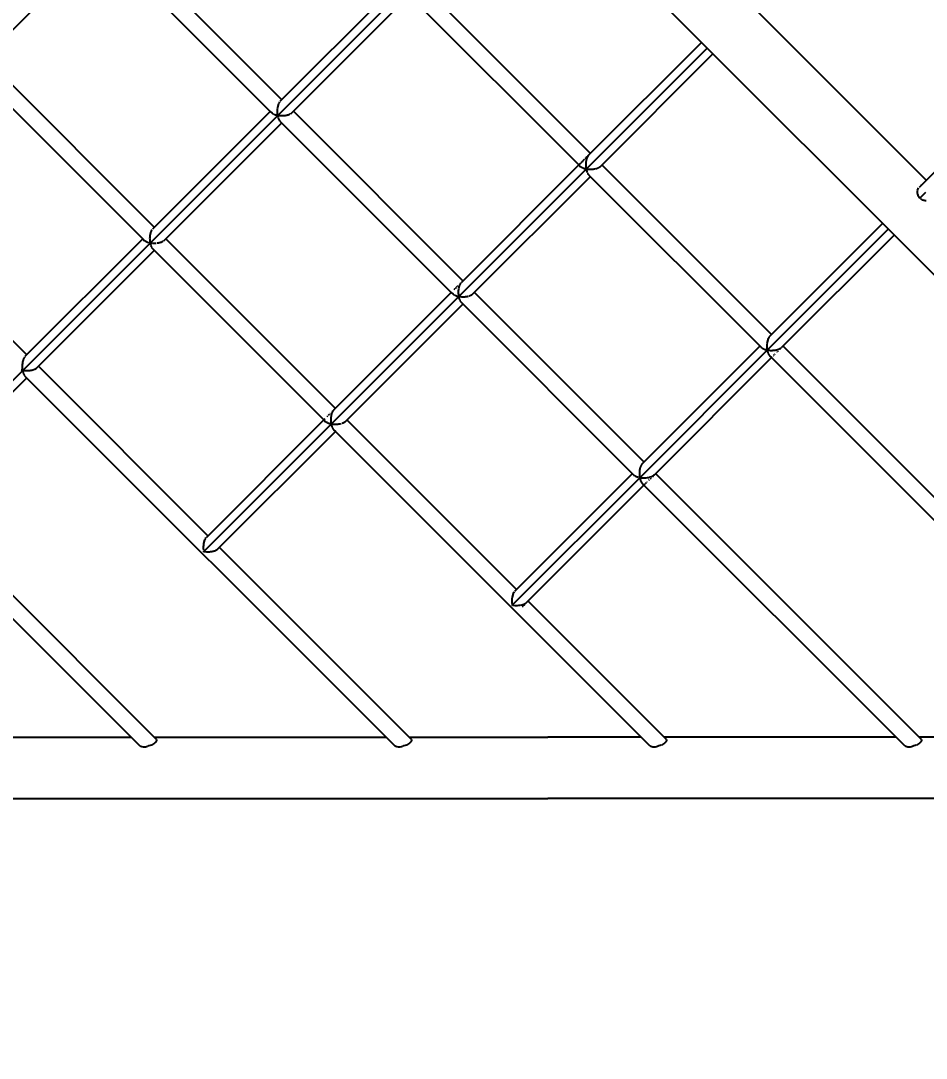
# Model space of a CAD drawing. Header units: millimetres. Extents: x -4086 to 3652, y -3941 to 3614.
# Drawn here: x -1177 to -296, y -1878 to -869 of the extents above; entities that cross this region are included whole.
import ezdxf

# ---------------------------------------------------------------- set-up
doc = ezdxf.new("R2010")
doc.units = ezdxf.units.MM
doc.layers.add('DIKOM_ОБЪЕКТ', color=7, linetype='Continuous')
doc.layers.add('DIKOM_РАЗМЕР_ОБЪЕКТА', color=7, linetype='Continuous')
doc.styles.add('style1', font='arialbd.ttf', dxfattribs={"width": 0.8})
doc.dimstyles.new('1-50', dxfattribs={"dimtxt": 300, "dimasz": 200, "dimexe": 100, "dimexo": 0, "dimgap": 100, "dimtad": 1, "dimtxsty": 'style1', "dimcen": 200, "dimclrd": 7, "dimclre": 7, "dimclrt": 7, "dimadec": 1, "dimazin": 2, "dimtfac": 1, "dimtmove": 0, "dimatfit": 2, "dimfxl": 0, "dimlwd": 25, "dimlwe": 18, "dimarcsym": 0})

# ---------------------------------------------------------------- blocks, each defined once
blk = doc.blocks.new('*D3')
at = {"layer": 'Defpoints', "color": 0, "transparency": 16777216}
for p in [(2152.7, -1583.7), (-1685.1, -1589.6), (2152.7, -2240)]:
    blk.add_point(p, dxfattribs=at)
at = {"layer": 'DIKOM_РАЗМЕР_ОБЪЕКТА', "color": 7, "lineweight": 18, "transparency": 16777216}
for p, q in [((2152.7, -1583.7), (2152.7, -2340)), ((-1685.1, -1589.6), (-1685.1, -2340))]:
    blk.add_line(p, q, dxfattribs=at)
at = {"layer": 'DIKOM_РАЗМЕР_ОБЪЕКТА', "color": 7, "lineweight": 25, "transparency": 16777216}
blk.add_line((-1485.1, -2240), (1952.7, -2240), dxfattribs=at)
at = {"layer": 'DIKOM_РАЗМЕР_ОБЪЕКТА', "color": 7, "transparency": 16777216}
for points in [[(-1485.1, -2206.7), (-1485.1, -2273.3), (-1685.1, -2240)], [(1952.7, -2206.7), (1952.7, -2273.3), (2152.7, -2240)]]:
    blk.add_solid(points, dxfattribs=at)
at = {"layer": 'DIKOM_РАЗМЕР_ОБЪЕКТА', "color": 7, "transparency": 16777216, "insert": (206.3, -1986.7), "char_height": 300, "attachment_point": 5, "style": 'style1'}
blk.add_mtext('3850', dxfattribs=at)

msp = doc.modelspace()

# ---------------------------------------------------------------- linework, layer by layer
at = {"layer": 'DIKOM_ОБЪЕКТ', "color": 7, "linetype": 'Continuous'}
for p, q in [((127.928, -1532.051), (-1498.084, 94.03)), ((-1299.227, -1333.153), (-685.078, -719.01)), ((-1299.227, -1333.153), (-685.078, -719.01)), ((-1087.838, -780.504), (-922.834, -945.515)), ((-1214.047, -906.712), (-1099.118, -791.784)), ((-1100.913, -789.989), (-934.114, -956.795)), ((-1100.913, -789.989), (-934.114, -956.795)), ((-924.344, -947.026), (-810.035, -832.717)), ((-787.506, -832.686), (-622.502, -997.697)), ((-913.715, -958.893), (-798.787, -843.966)), ((-800.581, -842.172), (-633.783, -1008.977)), ((-800.581, -842.172), (-633.783, -1008.977)), ((-460.493, -859), (-295.67, -1023.831)), ((-295.67, -1023.83), (-460.493, -859)), ((-750.732, -1137.174), (-508.826, -895.271)), ((-750.732, -1137.174), (-508.826, -895.271)), ((-624.013, -999.207), (-514.45, -889.646)), ((-1211.917, -904.582), (-1046.913, -1069.593)), ((-613.383, -1011.076), (-503.201, -900.895)), ((-1223.197, -915.862), (-1058.193, -1080.873)), ((-1223.197, -915.862), (-1058.193, -1080.873)), ((-302.338, -1030.5), (-188.071, -916.205)), ((-925.535, -948.467), (-925.784, -948.958)), ((-925.31, -948.143), (-925.53, -948.459)), ((-924.964, -947.645), (-925.241, -948.045)), ((-1048.424, -1071.103), (-934.114, -956.795)), ((-934.114, -956.795), (-932.32, -958.589)), ((-934.114, -956.795), (-932.32, -958.589)), ((-931.958, -958.888), (-932.32, -958.589)), ((-931.605, -959.179), (-931.896, -958.939)), ((-927.365, -956.401), (-927.352, -957.156)), ((-927.334, -955.789), (-927.363, -956.387)), ((-927.349, -957.329), (-927.338, -957.931)), ((-927.341, -957.945), (-927.278, -958.687)), ((-927.29, -954.865), (-927.326, -955.615)), ((-927.22, -954.273), (-927.287, -954.852)), ((-927.263, -958.856), (-927.212, -959.45)), ((-927.115, -953.372), (-927.2, -954.101)), ((-927.008, -952.811), (-927.112, -953.36)), ((-926.845, -951.955), (-926.977, -952.647)), ((-926.703, -951.438), (-926.842, -951.944)), ((-926.486, -950.647), (-926.661, -951.285)), ((-926.312, -950.184), (-926.482, -950.637)), ((-926.047, -949.476), (-926.261, -950.046)), ((-925.844, -949.077), (-926.042, -949.466)), ((-913.741, -958.919), (-914.06, -959.239)), ((-913.716, -958.894), (-914.038, -959.118)), ((-911.585, -956.764), (-746.582, -1121.775)), ((-1037.794, -1082.971), (-922.866, -968.044)), ((-931.137, -959.457), (-931.597, -959.187)), ((-930.688, -959.723), (-931.058, -959.504)), ((-930.132, -959.967), (-930.679, -959.73)), ((-929.596, -960.201), (-930.036, -960.01)), ((-928.964, -960.405), (-929.585, -960.208)), ((-928.352, -960.601), (-928.853, -960.441)), ((-927.661, -960.763), (-928.338, -960.612)), ((-926.985, -960.913), (-927.534, -960.791)), ((-927.218, -959.467), (-927.103, -960.178)), ((-927.077, -960.335), (-926.985, -960.913)), ((-926.984, -960.915), (-926.831, -961.593)), ((-926.248, -961.033), (-926.983, -960.915)), ((-926.8, -961.737), (-926.684, -962.266)), ((-926.672, -962.282), (-926.477, -962.896)), ((-926.434, -963.028), (-926.278, -963.514)), ((-926.271, -963.525), (-926.036, -964.065)), ((-925.537, -961.147), (-926.116, -961.054)), ((-925.987, -964.18), (-925.8, -964.609)), ((-925.794, -964.618), (-925.526, -965.071)), ((-924.761, -961.206), (-925.521, -961.141)), ((-925.471, -965.166), (-925.258, -965.526)), ((-925.251, -965.534), (-924.955, -965.892)), ((-924.895, -965.965), (-924.66, -966.25)), ((-924.66, -966.25), (-757.862, -1133.055)), ((-924.66, -966.25), (-757.862, -1133.055)), ((-924.016, -961.27), (-924.619, -961.218)), ((-923.231, -961.282), (-924.002, -961.267)), ((-922.471, -961.295), (-923.085, -961.284)), ((-921.693, -961.256), (-922.458, -961.293)), ((-920.937, -961.22), (-921.545, -961.249)), ((-920.18, -961.131), (-920.923, -961.217)), ((-919.444, -961.045), (-920.034, -961.113)), ((-918.726, -960.909), (-919.43, -961.042)), ((-918.026, -960.775), (-918.587, -960.882)), ((-917.365, -960.594), (-918.014, -960.772)), ((-916.719, -960.417), (-917.235, -960.558)), ((-916.126, -960.194), (-916.707, -960.412)), ((-915.546, -959.977), (-916.007, -960.15)), ((-915.037, -959.718), (-915.537, -959.971)), ((-914.538, -959.465), (-914.934, -959.666)), ((-914.122, -959.176), (-914.53, -959.46)), ((-914.06, -959.239), (-914.215, -959.394)), ((-624.013, -999.208), (-624.386, -999.581)), ((-748.092, -1123.286), (-633.783, -1008.977)), ((-633.783, -1008.977), (-631.988, -1010.771)), ((-633.783, -1008.977), (-631.988, -1010.771)), ((-633.224, -1008.419), (-633.412, -1008.607)), ((-633.061, -1008.255), (-633.224, -1008.419)), ((-632.803, -1007.997), (-633.061, -1008.255)), ((-632.599, -1007.793), (-632.802, -1007.997)), ((-632.277, -1007.472), (-632.599, -1007.793)), ((-632.075, -1007.269), (-632.277, -1007.472)), ((-631.389, -1006.584), (-631.614, -1006.808)), ((-631.1, -1006.295), (-631.389, -1006.584)), ((-630.695, -1005.89), (-630.916, -1006.11)), ((-630.203, -1005.398), (-630.58, -1005.774)), ((-629.89, -1005.085), (-630.203, -1005.398)), ((-629.398, -1004.592), (-629.89, -1005.085)), ((-629.074, -1004.269), (-629.398, -1004.592)), ((-628.564, -1003.759), (-629.074, -1004.269)), ((-627.721, -1002.916), (-627.915, -1003.109)), ((-627.397, -1002.592), (-627.721, -1002.916)), ((-627.024, -1002.218), (-627.397, -1002.592)), ((-627.033, -1008.582), (-627.017, -1009.517)), ((-627.014, -1008.203), (-627.031, -1008.569)), ((-627.017, -1009.517), (-627.013, -1009.742)), ((-627.003, -1007.975), (-627.014, -1008.203)), ((-626.958, -1007.047), (-627.003, -1007.975)), ((-626.914, -1006.679), (-626.956, -1007.035)), ((-626.888, -1006.457), (-626.914, -1006.679)), ((-626.783, -1005.554), (-626.888, -1006.457)), ((-626.575, -1001.769), (-626.802, -1001.996)), ((-626.717, -1005.207), (-626.78, -1005.542)), ((-626.677, -1004.994), (-626.717, -1005.207)), ((-626.514, -1004.139), (-626.677, -1004.994)), ((-626.082, -1001.277), (-626.575, -1001.769)), ((-626.426, -1003.818), (-626.51, -1004.127)), ((-626.371, -1003.619), (-626.426, -1003.818)), ((-626.154, -1002.828), (-626.371, -1003.619)), ((-626.047, -1002.543), (-626.15, -1002.819)), ((-625.787, -1000.982), (-626.082, -1001.277)), ((-625.715, -1001.658), (-625.98, -1002.365)), ((-625.463, -1000.658), (-625.787, -1000.982)), ((-625.59, -1001.412), (-625.71, -1001.648)), ((-625.203, -1000.65), (-625.512, -1001.258)), ((-625.052, -1000.247), (-625.239, -1000.433)), ((-625.064, -1000.45), (-625.197, -1000.642)), ((-624.626, -999.821), (-625.052, -1000.247)), ((-624.634, -999.828), (-624.976, -1000.323)), ((-624.386, -999.581), (-624.626, -999.821)), ((-611.253, -1008.946), (-446.25, -1173.957)), ((-631.709, -1011.002), (-631.988, -1010.771)), ((-631.457, -1011.21), (-631.709, -1011.002)), ((-631.273, -1011.362), (-631.457, -1011.21)), ((-630.911, -1011.578), (-631.265, -1011.369)), ((-630.589, -1011.767), (-630.911, -1011.578)), ((-630.356, -1011.905), (-630.589, -1011.767)), ((-629.926, -1012.094), (-630.347, -1011.912)), ((-629.541, -1012.263), (-629.926, -1012.094)), ((-629.264, -1012.382), (-629.541, -1012.263)), ((-628.775, -1012.543), (-629.253, -1012.39)), ((-628.334, -1012.684), (-628.775, -1012.543)), ((-628.021, -1012.784), (-628.334, -1012.684)), ((-627.483, -1012.912), (-628.003, -1012.796)), ((-626.996, -1013.019), (-627.483, -1012.912)), ((-627.013, -1009.742), (-627.006, -1010.114)), ((-627.008, -1010.127), (-626.93, -1011.047)), ((-626.654, -1013.095), (-626.997, -1013.019)), ((-626.93, -1011.047), (-626.911, -1011.266)), ((-626.911, -1011.266), (-626.88, -1011.633)), ((-626.885, -1011.648), (-626.744, -1012.53)), ((-626.744, -1012.53), (-626.711, -1012.735)), ((-626.711, -1012.735), (-626.654, -1013.094)), ((-626.085, -1013.189), (-626.651, -1013.098)), ((-626.651, -1013.098), (-626.467, -1013.93)), ((-626.467, -1013.93), (-626.423, -1014.126)), ((-626.423, -1014.126), (-626.351, -1014.449)), ((-626.34, -1014.465), (-626.098, -1015.222)), ((-625.566, -1013.273), (-626.085, -1013.189)), ((-626.042, -1015.397), (-625.946, -1015.697)), ((-625.939, -1015.708), (-625.649, -1016.373)), ((-625.583, -1016.525), (-625.468, -1016.791)), ((-625.205, -1013.33), (-625.566, -1013.273)), ((-625.461, -1016.8), (-625.132, -1017.359)), ((-624.604, -1013.374), (-625.189, -1013.324)), ((-625.057, -1017.485), (-624.925, -1017.709)), ((-624.918, -1017.716), (-624.556, -1018.157)), ((-624.059, -1013.421), (-624.604, -1013.374)), ((-624.475, -1018.255), (-624.328, -1018.432)), ((-624.328, -1018.432), (-455.736, -1187.032)), ((-624.328, -1018.432), (-455.736, -1187.032)), ((-623.684, -1013.453), (-624.059, -1013.421)), ((-623.077, -1013.461), (-623.67, -1013.45)), ((-622.52, -1013.471), (-623.077, -1013.461)), ((-622.139, -1013.478), (-622.52, -1013.471)), ((-621.538, -1013.447), (-622.126, -1013.475)), ((-620.98, -1013.42), (-621.538, -1013.447)), ((-620.603, -1013.402), (-620.98, -1013.42)), ((-620.02, -1013.333), (-620.591, -1013.399)), ((-619.476, -1013.27), (-620.02, -1013.333)), ((-619.111, -1013.227), (-619.476, -1013.27)), ((-618.558, -1013.121), (-619.099, -1013.224)), ((-618.04, -1013.023), (-618.558, -1013.121)), ((-617.695, -1012.958), (-618.04, -1013.023)), ((-617.184, -1012.818), (-617.683, -1012.954)), ((-616.704, -1012.685), (-617.184, -1012.818)), ((-616.385, -1012.599), (-616.704, -1012.685)), ((-615.929, -1012.427), (-616.376, -1012.594)), ((-615.498, -1012.265), (-615.929, -1012.427)), ((-615.214, -1012.158), (-615.498, -1012.265)), ((-614.821, -1011.959), (-615.205, -1012.154)), ((-614.45, -1011.771), (-614.821, -1011.959)), ((-614.206, -1011.648), (-614.45, -1011.771)), ((-613.885, -1011.424), (-614.198, -1011.641)), ((-613.581, -1011.213), (-613.885, -1011.424)), ((-613.382, -1011.075), (-613.581, -1011.213)), ((-1335.996, -1028.66), (-1170.992, -1193.671)), ((-1037.175, -1082.353), (-981.74, -1026.917)), ((-737.462, -1135.154), (-622.534, -1020.227)), ((-300.411, -1028.573), (-300.816, -1028.978)), ((-304.349, -1034.026), (-304.46, -1035.052)), ((-304.459, -1035.092), (-304.411, -1036.15)), ((-304.403, -1036.19), (-304.197, -1037.254)), ((-304.078, -1033.015), (-304.345, -1033.987)), ((-304.184, -1037.293), (-303.824, -1038.341)), ((-303.735, -1032.264), (-304.067, -1032.977)), ((-303.806, -1038.379), (-303.3, -1039.387)), ((-303.735, -1032.264), (-303.649, -1032.081)), ((-303.632, -1032.046), (-303.075, -1031.247)), ((-303.277, -1039.422), (-302.637, -1040.369)), ((-301.85, -1041.262), (-295.949, -1035.359)), ((-301.85, -1041.262), (-295.949, -1035.359)), ((-302.609, -1040.4), (-301.85, -1041.262)), ((-299.976, -1042.712), (-300.921, -1042.073)), ((-298.93, -1043.236), (-299.938, -1042.73)), ((-297.843, -1043.609), (-298.891, -1043.249)), ((-296.739, -1043.822), (-297.803, -1043.616)), ((-295.641, -1043.872), (-296.699, -1043.824)), ((-448.179, -1175.886), (-338.198, -1065.906)), ((-1051.405, -1079.693), (-1051.442, -1080.465)), ((-1051.369, -1078.942), (-1051.399, -1079.56)), ((-1051.279, -1078.178), (-1051.367, -1078.93)), ((-1051.194, -1077.45), (-1051.264, -1078.052)), ((-1051.055, -1076.724), (-1051.191, -1077.438)), ((-1050.925, -1076.033), (-1051.033, -1076.606)), ((-1050.74, -1075.362), (-1050.921, -1076.022)), ((-1050.566, -1074.724), (-1050.71, -1075.254)), ((-1050.34, -1074.123), (-1050.562, -1074.715)), ((-1050.126, -1073.553), (-1050.304, -1074.028)), ((-1049.863, -1073.035), (-1050.121, -1073.545)), ((-1049.614, -1072.545), (-1049.821, -1072.954)), ((-1049.32, -1072.122), (-1049.608, -1072.537)), ((-450.4, -1189.356), (-332.574, -1071.53)), ((-450.4, -1189.356), (-332.574, -1071.53)), ((-436.511, -1186.717), (-326.948, -1077.156)), ((-1172.503, -1195.182), (-1058.193, -1080.873)), ((-1058.193, -1080.873), (-1056.399, -1082.667)), ((-1058.193, -1080.873), (-1056.399, -1082.667)), ((-1056.12, -1082.897), (-1056.399, -1082.668)), ((-1055.684, -1083.257), (-1056.037, -1082.966)), ((-1055.321, -1083.474), (-1055.677, -1083.264)), ((-1054.767, -1083.801), (-1055.216, -1083.536)), ((-1054.334, -1083.992), (-1054.758, -1083.808)), ((-1053.675, -1084.279), (-1054.211, -1084.046)), ((-1053.182, -1084.44), (-1053.664, -1084.285)), ((-1052.432, -1084.679), (-1053.043, -1084.484)), ((-1051.889, -1084.808), (-1052.416, -1084.69)), ((-1051.065, -1084.991), (-1051.74, -1084.841)), ((-1051.444, -1080.478), (-1051.433, -1081.098)), ((-1051.431, -1081.234), (-1051.417, -1082.009)), ((-1051.42, -1082.023), (-1051.368, -1082.632)), ((-1051.357, -1082.764), (-1051.291, -1083.529)), ((-1051.297, -1083.545), (-1051.203, -1084.124)), ((-1051.182, -1084.256), (-1051.065, -1084.991)), ((-1050.484, -1085.085), (-1051.063, -1084.992)), ((-1051.063, -1084.992), (-1050.94, -1085.54)), ((-1050.911, -1085.671), (-1050.764, -1086.343)), ((-1050.751, -1086.36), (-1050.593, -1086.858)), ((-1050.556, -1086.974), (-1050.357, -1087.592)), ((-1050.35, -1087.604), (-1050.161, -1088.039)), ((-1049.615, -1085.224), (-1050.328, -1085.11)), ((-1050.116, -1088.143), (-1049.879, -1088.686)), ((-1049.873, -1088.695), (-1049.658, -1089.06)), ((-1049.605, -1089.149), (-1049.335, -1089.605)), ((-1049.002, -1085.271), (-1049.6, -1085.219)), ((-1049.329, -1089.612), (-1049.093, -1089.898)), ((-1049.034, -1089.97), (-1048.739, -1090.328)), ((-1048.094, -1085.348), (-1048.841, -1085.284)), ((-1048.739, -1090.328), (-881.941, -1257.133)), ((-1048.739, -1090.328), (-881.941, -1257.133)), ((-1047.472, -1085.356), (-1048.081, -1085.345)), ((-1046.551, -1085.374), (-1047.311, -1085.359)), ((-1045.931, -1085.341), (-1046.537, -1085.371)), ((-1045.015, -1085.298), (-1045.773, -1085.334)), ((-1043.522, -1085.123), (-1044.26, -1085.209)), ((-1042.949, -1085.014), (-1043.509, -1085.12)), ((-1042.106, -1084.853), (-1042.807, -1084.987)), ((-1041.575, -1084.707), (-1042.094, -1084.849)), ((-1040.797, -1084.494), (-1041.446, -1084.672)), ((-1040.321, -1084.315), (-1040.787, -1084.49)), ((-1039.625, -1084.054), (-1040.206, -1084.273)), ((-1039.215, -1083.846), (-1039.616, -1084.049)), ((-1038.617, -1083.543), (-1039.117, -1083.797)), ((-1038.282, -1083.311), (-1038.609, -1083.538)), ((-1037.846, -1083.023), (-1038.055, -1083.231)), ((-1035.664, -1080.841), (-870.66, -1245.853)), ((-1540.057, -1095.313), (-1061.397, -1573.995)), ((-1540.057, -1095.313), (-1061.397, -1573.995)), ((-1161.873, -1207.049), (-1046.945, -1092.122)), ((-1161.255, -1206.43), (-1046.945, -1092.122)), ((-755.042, -1130.235), (-755.296, -1130.489)), ((-754.763, -1129.957), (-755.042, -1130.235)), ((-754.495, -1129.688), (-754.763, -1129.957)), ((-754.068, -1129.262), (-754.216, -1129.409)), ((-753.595, -1128.789), (-753.848, -1129.042)), ((-753.171, -1128.365), (-753.333, -1128.527)), ((-752.917, -1128.111), (-753.171, -1128.365)), ((-752.334, -1127.528), (-752.486, -1127.68)), ((-752.065, -1127.259), (-752.334, -1127.528)), ((-751.572, -1126.766), (-751.726, -1126.919)), ((-750.971, -1130.568), (-751.034, -1131.113)), ((-750.863, -1129.632), (-750.95, -1130.385)), ((-750.761, -1129.103), (-750.86, -1129.619)), ((-750.593, -1128.216), (-750.729, -1128.932)), ((-750.458, -1127.726), (-750.589, -1128.204)), ((-750.234, -1126.907), (-750.415, -1127.57)), ((-750.069, -1126.468), (-750.229, -1126.897)), ((-749.794, -1125.736), (-750.017, -1126.329)), ((-749.602, -1125.357), (-749.789, -1125.726)), ((-749.402, -1124.595), (-749.618, -1124.811)), ((-749.283, -1124.728), (-749.541, -1125.239)), ((-749.067, -1124.418), (-749.277, -1124.72)), ((-748.711, -1123.905), (-749.001, -1124.322)), ((-874.811, -1261.252), (-750.732, -1137.174)), ((-874.811, -1261.252), (-750.732, -1137.174)), ((-872.171, -1247.364), (-757.862, -1133.055)), ((-757.861, -1133.055), (-756.068, -1134.849)), ((-757.861, -1133.055), (-756.068, -1134.849)), ((-755.805, -1135.067), (-756.068, -1134.849)), ((-755.353, -1135.44), (-755.717, -1135.139)), ((-755.01, -1135.644), (-755.344, -1135.446)), ((-754.436, -1135.983), (-754.898, -1135.71)), ((-754.03, -1136.163), (-754.426, -1135.99)), ((-753.344, -1136.461), (-753.894, -1136.222)), ((-752.882, -1136.612), (-753.332, -1136.468)), ((-752.1, -1136.861), (-752.726, -1136.662)), ((-751.593, -1136.982), (-752.083, -1136.874)), ((-750.732, -1137.174), (-751.42, -1137.021)), ((-751.112, -1132.66), (-751.099, -1133.435)), ((-751.083, -1132.088), (-751.111, -1132.647)), ((-751.095, -1133.63), (-751.085, -1134.192)), ((-751.087, -1134.204), (-751.022, -1134.965)), ((-751.037, -1131.125), (-751.075, -1131.898)), ((-751.006, -1135.158), (-750.959, -1135.711)), ((-750.964, -1135.725), (-750.847, -1136.45)), ((-750.817, -1136.642), (-750.732, -1137.173)), ((-750.199, -1137.26), (-750.731, -1137.174)), ((-750.731, -1137.174), (-750.578, -1137.86)), ((-750.537, -1138.039), (-750.43, -1138.527)), ((-750.419, -1138.543), (-750.221, -1139.164)), ((-750.168, -1139.328), (-750.026, -1139.774)), ((-750.019, -1139.786), (-749.782, -1140.33)), ((-749.284, -1137.407), (-750.007, -1137.291)), ((-749.719, -1140.476), (-749.548, -1140.869)), ((-749.541, -1140.878), (-749.272, -1141.334)), ((-748.718, -1137.449), (-749.268, -1137.402)), ((-748.517, -1137.466), (-748.718, -1137.449)), ((-747.762, -1137.53), (-748.517, -1137.466)), ((-747.192, -1137.537), (-747.749, -1137.527)), ((-746.984, -1137.541), (-747.192, -1137.537)), ((-746.218, -1137.555), (-746.984, -1137.541)), ((-745.652, -1137.527), (-746.205, -1137.553)), ((-745.444, -1137.516), (-745.652, -1137.527)), ((-744.682, -1137.479), (-745.444, -1137.516)), ((-744.133, -1137.415), (-744.67, -1137.477)), ((-743.929, -1137.391), (-744.133, -1137.415)), ((-743.19, -1137.305), (-743.929, -1137.391)), ((-742.669, -1137.206), (-743.178, -1137.302)), ((-742.474, -1137.169), (-742.669, -1137.206)), ((-741.774, -1137.035), (-742.474, -1137.169)), ((-741.293, -1136.903), (-741.762, -1137.032)), ((-741.093, -1138.784), (-741.282, -1138.974)), ((-740.035, -1136.515), (-740.455, -1136.673)), ((-739.293, -1136.236), (-739.871, -1136.454)), ((-738.924, -1136.049), (-739.285, -1136.232)), ((-738.285, -1135.725), (-738.781, -1135.977)), ((-737.983, -1135.515), (-738.277, -1135.719)), ((-737.463, -1135.155), (-737.866, -1135.434)), ((-735.332, -1133.025), (-570.329, -1298.035)), ((-861.541, -1259.232), (-746.613, -1144.304)), ((-749.199, -1141.457), (-749.004, -1141.787)), ((-748.998, -1141.795), (-748.703, -1142.152)), ((-748.621, -1142.251), (-748.407, -1142.51)), ((-748.407, -1142.51), (-579.815, -1311.109)), ((-748.407, -1142.51), (-579.815, -1311.109)), ((-450.261, -1180.399), (-450.442, -1181.352)), ((-450.16, -1180.031), (-450.257, -1180.387)), ((-449.903, -1179.09), (-450.144, -1179.973)), ((-449.778, -1178.76), (-449.898, -1179.079)), ((-449.462, -1177.919), (-449.759, -1178.709)), ((-449.318, -1177.634), (-449.457, -1177.909)), ((-448.951, -1176.91), (-449.296, -1177.592)), ((-448.79, -1176.678), (-448.945, -1176.901)), ((-448.38, -1176.088), (-448.766, -1176.644)), ((-448.379, -1176.087), (-448.583, -1176.29)), ((-574.479, -1313.434), (-450.401, -1189.357)), ((-574.479, -1313.434), (-450.401, -1189.357)), ((-572.052, -1299.758), (-457.53, -1185.238)), ((-455.54, -1187.193), (-455.736, -1187.032)), ((-455.265, -1187.419), (-455.54, -1187.193)), ((-454.764, -1187.776), (-455.013, -1187.629)), ((-454.414, -1187.982), (-454.764, -1187.776)), ((-454.103, -1188.166), (-454.414, -1187.982)), ((-453.8, -1188.3), (-454.094, -1188.172)), ((-453.38, -1188.483), (-453.8, -1188.3)), ((-453.012, -1188.643), (-453.38, -1188.483)), ((-452.666, -1188.757), (-453.001, -1188.649)), ((-452.187, -1188.91), (-452.666, -1188.757)), ((-451.769, -1189.044), (-452.187, -1188.91)), ((-451.387, -1189.138), (-451.751, -1189.057)), ((-450.86, -1189.255), (-451.387, -1189.138)), ((-450.401, -1189.357), (-450.86, -1189.255)), ((-450.78, -1184.842), (-450.762, -1185.877)), ((-450.758, -1184.413), (-450.779, -1184.83)), ((-450.761, -1185.955), (-450.753, -1186.374)), ((-450.756, -1186.387), (-450.669, -1187.4)), ((-450.705, -1183.307), (-450.755, -1184.338)), ((-450.656, -1182.889), (-450.703, -1183.295)), ((-450.662, -1187.482), (-450.627, -1187.893)), ((-450.531, -1181.815), (-450.647, -1182.818)), ((-450.632, -1187.908), (-450.477, -1188.874)), ((-450.455, -1181.418), (-450.528, -1181.803)), ((-450.463, -1188.96), (-450.4, -1189.355)), ((-450.401, -1189.357), (-450.196, -1190.272)), ((-450.004, -1189.42), (-450.4, -1189.356)), ((-450.18, -1190.346), (-450.099, -1190.709)), ((-450.087, -1190.725), (-449.823, -1191.552)), ((-449.434, -1189.513), (-450.004, -1189.42)), ((-448.952, -1189.59), (-449.434, -1189.513)), ((-448.527, -1189.619), (-448.937, -1189.584)), ((-447.932, -1189.67), (-448.527, -1189.619)), ((-447.431, -1189.713), (-447.932, -1189.67)), ((-447.003, -1189.717), (-447.417, -1189.711)), ((-446.394, -1189.729), (-447.003, -1189.717)), ((-445.887, -1189.738), (-446.394, -1189.729)), ((-445.463, -1189.716), (-445.873, -1189.735)), ((-444.855, -1189.687), (-445.463, -1189.716)), ((-444.351, -1189.662), (-444.855, -1189.687)), ((-443.94, -1189.613), (-444.338, -1189.66)), ((-443.346, -1189.544), (-443.94, -1189.613)), ((-442.859, -1189.488), (-443.347, -1189.545)), ((-442.469, -1189.413), (-442.846, -1189.485)), ((-441.903, -1189.306), (-442.469, -1189.413)), ((-441.442, -1189.218), (-441.903, -1189.306)), ((-441.083, -1189.119), (-441.431, -1189.214)), ((-440.558, -1188.975), (-441.083, -1189.119)), ((-440.841, -1191.048), (-440.991, -1191.197)), ((-440.133, -1188.859), (-440.558, -1188.975)), ((-440.075, -1190.281), (-440.219, -1190.425)), ((-439.812, -1188.738), (-440.123, -1188.855)), ((-439.342, -1188.562), (-439.812, -1188.738)), ((-438.962, -1188.419), (-439.342, -1188.562)), ((-438.685, -1188.278), (-438.953, -1188.414)), ((-438.279, -1188.073), (-438.685, -1188.278)), ((-437.821, -1188.027), (-438.379, -1188.585)), ((-437.953, -1187.908), (-438.279, -1188.073)), ((-437.727, -1187.75), (-437.945, -1187.902)), ((-437.395, -1187.519), (-437.727, -1187.75)), ((-437.13, -1187.335), (-437.396, -1187.52)), ((-435.001, -1185.207), (-269.997, -1350.218)), ((-1175.135, -1200.799), (-1175.27, -1201.516)), ((-1175.059, -1200.401), (-1175.135, -1200.799)), ((-1175.003, -1200.112), (-1175.059, -1200.401)), ((-1174.819, -1199.438), (-1175, -1200.1)), ((-1174.718, -1199.071), (-1174.819, -1199.438)), ((-1174.645, -1198.803), (-1174.718, -1199.071)), ((-1174.418, -1198.199), (-1174.64, -1198.792)), ((-1174.295, -1197.872), (-1174.418, -1198.199)), ((-1174.205, -1197.631), (-1174.295, -1197.872)), ((-1173.941, -1197.111), (-1174.2, -1197.622)), ((-1173.798, -1196.83), (-1173.941, -1197.111)), ((-1173.693, -1196.623), (-1173.798, -1196.83)), ((-1173.398, -1196.198), (-1173.688, -1196.615)), ((-1173.241, -1195.971), (-1173.398, -1196.198)), ((-1173.122, -1195.801), (-1173.241, -1195.971)), ((-560.591, -1310.796), (-446.281, -1196.487)), ((-449.799, -1191.625), (-449.693, -1191.958)), ((-449.687, -1191.968), (-449.371, -1192.693)), ((-449.342, -1192.759), (-449.215, -1193.051)), ((-449.209, -1193.06), (-448.851, -1193.667)), ((-448.817, -1193.725), (-448.673, -1193.968)), ((-448.666, -1193.977), (-448.272, -1194.454)), ((-448.234, -1194.5), (-448.076, -1194.693)), ((-448.076, -1194.693), (-446.281, -1196.487)), ((-448.076, -1194.693), (-446.281, -1196.487)), ((-446.281, -1196.487), (-68.768, -1574.017)), ((-446.281, -1196.487), (-68.768, -1574.017)), ((-444.434, -1194.64), (-444.588, -1194.794)), ((-443.5, -1193.706), (-443.852, -1194.058)), ((-443.053, -1193.258), (-443.24, -1193.446)), ((-1176.244, -1208.825), (-1176.495, -1208.769)), ((-1175.819, -1208.919), (-1176.243, -1208.825)), ((-1175.144, -1209.069), (-1175.819, -1208.919)), ((-1175.524, -1204.556), (-1175.518, -1204.868)), ((-1175.484, -1203.769), (-1175.521, -1204.543)), ((-1175.518, -1204.869), (-1175.51, -1205.31)), ((-1175.51, -1205.31), (-1175.496, -1206.088)), ((-1175.499, -1206.101), (-1175.473, -1206.406)), ((-1175.463, -1203.332), (-1175.484, -1203.769)), ((-1175.473, -1206.406), (-1175.435, -1206.843)), ((-1175.448, -1203.021), (-1175.463, -1203.332)), ((-1175.358, -1202.254), (-1175.445, -1203.008)), ((-1175.435, -1206.843), (-1175.37, -1207.606)), ((-1175.376, -1207.622), (-1175.329, -1207.912)), ((-1175.309, -1201.832), (-1175.358, -1202.254)), ((-1175.329, -1207.912), (-1175.262, -1208.332)), ((-1175.273, -1201.528), (-1175.309, -1201.832)), ((-1175.262, -1208.332), (-1175.144, -1209.068)), ((-1174.854, -1209.117), (-1175.142, -1209.071)), ((-1175.142, -1209.072), (-1175.08, -1209.343)), ((-1175.081, -1209.343), (-1174.991, -1209.748)), ((-1174.991, -1209.748), (-1174.843, -1210.42)), ((-1174.406, -1209.189), (-1174.854, -1209.117)), ((-1174.83, -1210.438), (-1174.751, -1210.687)), ((-1174.751, -1210.687), (-1174.634, -1211.052)), ((-1174.634, -1211.052), (-1174.436, -1211.671)), ((-1173.693, -1209.301), (-1174.406, -1209.189)), ((-1173.383, -1209.322), (-1173.68, -1209.297)), ((-1172.921, -1209.361), (-1173.383, -1209.322)), ((-1172.173, -1209.426), (-1172.921, -1209.361)), ((-1171.86, -1209.429), (-1172.16, -1209.424)), ((-1171.391, -1209.437), (-1171.86, -1209.429)), ((-1170.63, -1209.451), (-1171.391, -1209.437)), ((-1170.317, -1209.434), (-1170.616, -1209.448)), ((-1169.853, -1209.412), (-1170.317, -1209.434)), ((-1169.094, -1209.376), (-1169.853, -1209.412)), ((-1168.789, -1209.34), (-1169.08, -1209.373)), ((-1168.34, -1209.287), (-1168.789, -1209.34)), ((-1167.601, -1209.201), (-1168.34, -1209.287)), ((-1167.311, -1209.145), (-1167.589, -1209.198)), ((-1166.888, -1209.064), (-1167.311, -1209.145)), ((-1166.185, -1208.931), (-1166.888, -1209.064)), ((-1165.916, -1208.857), (-1166.173, -1208.927)), ((-1165.526, -1208.751), (-1165.916, -1208.857)), ((-1164.876, -1208.572), (-1165.526, -1208.751)), ((-1164.634, -1208.481), (-1164.865, -1208.568)), ((-1164.287, -1208.351), (-1164.634, -1208.481)), ((-1163.704, -1208.132), (-1164.287, -1208.351)), ((-1163.497, -1208.027), (-1163.695, -1208.128)), ((-1163.198, -1207.875), (-1163.497, -1208.027)), ((-1162.697, -1207.622), (-1163.198, -1207.875)), ((-1162.564, -1207.74), (-1162.704, -1207.879)), ((-1162.525, -1207.502), (-1162.688, -1207.615)), ((-1162.221, -1207.396), (-1162.564, -1207.74)), ((-1162.283, -1207.334), (-1162.525, -1207.502)), ((-1161.874, -1207.05), (-1162.283, -1207.334)), ((-1161.867, -1207.043), (-1162.221, -1207.396)), ((-1161.563, -1206.738), (-1161.867, -1207.043)), ((-1159.744, -1204.92), (-994.739, -1369.931)), ((-1285.952, -1331.127), (-1171.024, -1216.2)), ((-1285.333, -1330.509), (-1171.024, -1216.2)), ((-1174.429, -1211.682), (-1174.335, -1211.898)), ((-1174.335, -1211.898), (-1174.194, -1212.222)), ((-1174.194, -1212.222), (-1173.958, -1212.764)), ((-1173.952, -1212.773), (-1173.845, -1212.954)), ((-1173.845, -1212.954), (-1173.683, -1213.228)), ((-1173.683, -1213.228), (-1173.415, -1213.683)), ((-1173.292, -1213.832), (-1173.113, -1214.049)), ((-1173.113, -1214.049), (-1172.818, -1214.406)), ((-1172.818, -1214.406), (-813.239, -1574)), ((-1172.818, -1214.406), (-813.239, -1574)), ((-876.722, -1251.915), (-877.277, -1252.469)), ((-875.879, -1251.072), (-876.02, -1251.212)), ((-874.549, -1251.846), (-874.669, -1252.282)), ((-874.405, -1251.321), (-874.549, -1251.846)), ((-874.313, -1250.986), (-874.405, -1251.321)), ((-874.162, -1250.584), (-874.309, -1250.975)), ((-873.986, -1250.114), (-874.162, -1250.584)), ((-873.481, -1248.673), (-873.986, -1249.179)), ((-873.873, -1249.814), (-873.986, -1250.114)), ((-873.697, -1249.468), (-873.868, -1249.805)), ((-873.493, -1249.065), (-873.697, -1249.468)), ((-873.362, -1248.806), (-873.493, -1249.065)), ((-873.165, -1248.523), (-873.356, -1248.798)), ((-872.937, -1248.195), (-873.165, -1248.523)), ((-872.791, -1247.984), (-872.938, -1248.195)), ((-872.578, -1247.77), (-872.784, -1247.976)), ((-998.89, -1385.33), (-874.811, -1261.252)), ((-998.89, -1385.33), (-874.811, -1261.252)), ((-996.251, -1371.442), (-881.941, -1257.133)), ((-881.94, -1257.133), (-880.147, -1258.927)), ((-881.94, -1257.133), (-880.147, -1258.927)), ((-881.382, -1256.575), (-881.587, -1256.78)), ((-881.241, -1256.434), (-881.382, -1256.575)), ((-880.961, -1256.153), (-881.241, -1256.434)), ((-879.977, -1259.068), (-880.147, -1258.927)), ((-879.431, -1259.518), (-879.907, -1259.125)), ((-879.207, -1259.652), (-879.423, -1259.524)), ((-878.515, -1260.061), (-879.12, -1259.704)), ((-878.362, -1253.554), (-878.867, -1254.06)), ((-878.247, -1260.181), (-878.505, -1260.068)), ((-877.423, -1260.539), (-878.144, -1260.225)), ((-877.277, -1252.469), (-877.556, -1252.748)), ((-877.117, -1260.641), (-877.411, -1260.547)), ((-876.18, -1260.94), (-877.002, -1260.677)), ((-875.844, -1261.023), (-876.16, -1260.953)), ((-874.811, -1261.252), (-875.717, -1261.051)), ((-875.192, -1256.739), (-875.185, -1257.128)), ((-875.165, -1256.217), (-875.189, -1256.726)), ((-875.185, -1257.128), (-875.173, -1257.759)), ((-875.173, -1257.759), (-875.164, -1258.27)), ((-875.166, -1258.283), (-875.134, -1258.665)), ((-875.135, -1255.593), (-875.165, -1256.217)), ((-875.116, -1255.203), (-875.135, -1255.593)), ((-875.134, -1258.665), (-875.081, -1259.286)), ((-875.056, -1254.694), (-875.113, -1255.19)), ((-875.081, -1259.286), (-875.038, -1259.789)), ((-874.986, -1254.09), (-875.056, -1254.694)), ((-875.043, -1259.803), (-874.984, -1260.166)), ((-874.942, -1253.71), (-874.986, -1254.09)), ((-874.984, -1260.166), (-874.888, -1260.769)), ((-874.849, -1253.226), (-874.938, -1253.698)), ((-874.888, -1260.769), (-874.811, -1261.252)), ((-874.741, -1252.656), (-874.849, -1253.226)), ((-874.448, -1261.31), (-874.811, -1261.252)), ((-874.811, -1261.252), (-874.734, -1261.596)), ((-874.673, -1252.294), (-874.741, -1252.656)), ((-874.734, -1261.596), (-874.608, -1262.161)), ((-873.363, -1261.485), (-874.327, -1261.33)), ((-872.976, -1261.511), (-873.347, -1261.48)), ((-871.841, -1261.608), (-872.848, -1261.522)), ((-871.45, -1261.613), (-871.829, -1261.605)), ((-870.298, -1261.634), (-871.323, -1261.615)), ((-869.906, -1261.613), (-870.284, -1261.631)), ((-868.762, -1261.558), (-869.783, -1261.607)), ((-868.381, -1261.512), (-868.749, -1261.555)), ((-867.269, -1261.382), (-868.263, -1261.499)), ((-866.907, -1261.313), (-867.257, -1261.379)), ((-865.853, -1261.113), (-866.797, -1261.293)), ((-865.517, -1261.021), (-865.841, -1261.11)), ((-864.243, -1260.641), (-864.534, -1260.75)), ((-863.373, -1260.314), (-864.154, -1260.608)), ((-863.113, -1260.183), (-863.364, -1260.309)), ((-862.364, -1259.803), (-863.038, -1260.144)), ((-862.15, -1259.654), (-862.356, -1259.798)), ((-861.542, -1259.233), (-862.09, -1259.613)), ((-859.411, -1257.102), (-694.408, -1422.112)), ((-985.621, -1383.31), (-870.692, -1268.382)), ((-874.608, -1262.161), (-874.51, -1262.604)), ((-874.498, -1262.621), (-874.4, -1262.93)), ((-874.4, -1262.93), (-874.235, -1263.446)), ((-874.235, -1263.446), (-874.105, -1263.852)), ((-874.098, -1263.864), (-873.98, -1264.135)), ((-873.98, -1264.135), (-873.782, -1264.59)), ((-873.782, -1264.59), (-873.627, -1264.946)), ((-873.62, -1264.956), (-873.487, -1265.183)), ((-873.487, -1265.183), (-873.26, -1265.567)), ((-873.26, -1265.567), (-873.083, -1265.865)), ((-873.077, -1265.873), (-872.931, -1266.05)), ((-872.931, -1266.05), (-872.68, -1266.353)), ((-872.68, -1266.353), (-872.487, -1266.587)), ((-872.487, -1266.587), (-870.692, -1268.382)), ((-872.487, -1266.587), (-870.692, -1268.382)), ((-870.692, -1268.382), (-565.082, -1574.005)), ((-870.692, -1268.382), (-565.082, -1574.005)), ((-573.691, -1302.397), (-573.876, -1302.89)), ((-573.541, -1301.996), (-573.692, -1302.398)), ((-573.419, -1301.756), (-573.536, -1301.987)), ((-573.205, -1301.333), (-573.419, -1301.756)), ((-573.029, -1300.987), (-573.205, -1301.334)), ((-572.894, -1300.792), (-573.024, -1300.98)), ((-572.655, -1300.448), (-572.894, -1300.792)), ((-572.453, -1300.159), (-572.766, -1300.472)), ((-572.458, -1300.165), (-572.668, -1300.375)), ((-572.458, -1300.165), (-572.655, -1300.448)), ((-571.841, -1299.548), (-572.072, -1299.779)), ((-695.925, -1423.63), (-581.609, -1309.315)), ((-579.651, -1311.244), (-579.815, -1311.109)), ((-579.099, -1311.7), (-579.585, -1311.299)), ((-578.885, -1311.829), (-579.09, -1311.709)), ((-578.183, -1312.244), (-578.799, -1311.88)), ((-577.927, -1312.357), (-578.174, -1312.25)), ((-577.091, -1312.721), (-577.824, -1312.402)), ((-574.86, -1308.921), (-574.851, -1309.441)), ((-574.841, -1308.56), (-574.858, -1308.908)), ((-574.851, -1309.441), (-574.839, -1310.103)), ((-574.81, -1307.905), (-574.841, -1308.56)), ((-574.839, -1310.103), (-574.833, -1310.452)), ((-574.835, -1310.466), (-574.792, -1310.975)), ((-574.784, -1307.386), (-574.809, -1307.905)), ((-574.792, -1310.975), (-574.736, -1311.628)), ((-574.742, -1307.033), (-574.782, -1307.372)), ((-574.669, -1306.4), (-574.742, -1307.033)), ((-574.736, -1311.628), (-574.707, -1311.971)), ((-574.713, -1311.987), (-574.634, -1312.471)), ((-574.61, -1305.893), (-574.669, -1306.4)), ((-574.634, -1312.471), (-574.532, -1313.105)), ((-574.546, -1305.558), (-574.607, -1305.88)), ((-574.432, -1304.96), (-574.546, -1305.558)), ((-574.341, -1304.476), (-574.432, -1304.96)), ((-574.255, -1304.167), (-574.337, -1304.464)), ((-574.104, -1303.616), (-574.255, -1304.167)), ((-573.981, -1303.168), (-574.104, -1303.616)), ((-573.876, -1302.89), (-573.977, -1303.157)), ((-563.042, -1312.498), (-563.811, -1312.786)), ((-562.81, -1312.379), (-563.032, -1312.492)), ((-562.033, -1311.985), (-562.694, -1312.321)), ((-561.9, -1312.105), (-562.493, -1312.697)), ((-561.844, -1311.854), (-562.024, -1311.98)), ((-561.747, -1311.952), (-561.9, -1312.105)), ((-561.208, -1311.412), (-561.749, -1311.788)), ((-561.203, -1311.408), (-561.747, -1311.952)), ((-560.591, -1310.795), (-561.068, -1311.272)), ((-559.08, -1309.285), (-300.589, -1567.787)), ((-698.558, -1437.512), (-574.48, -1313.434)), ((-698.558, -1437.512), (-574.48, -1313.434)), ((-684.67, -1434.874), (-570.36, -1320.565)), ((-576.8, -1312.817), (-577.08, -1312.728)), ((-575.848, -1313.122), (-576.681, -1312.855)), ((-575.528, -1313.2), (-575.832, -1313.132)), ((-574.48, -1313.435), (-575.397, -1313.229)), ((-574.532, -1313.105), (-574.479, -1313.434)), ((-574.48, -1313.434), (-574.377, -1313.892)), ((-574.15, -1313.487), (-574.479, -1313.434)), ((-574.377, -1313.892), (-574.244, -1314.485)), ((-574.244, -1314.485), (-574.178, -1314.787)), ((-574.166, -1314.803), (-574.034, -1315.216)), ((-574.034, -1315.216), (-573.861, -1315.759)), ((-573.032, -1313.668), (-573.996, -1313.512)), ((-573.861, -1315.759), (-573.773, -1316.035)), ((-573.766, -1316.046), (-573.609, -1316.407)), ((-573.609, -1316.407), (-573.401, -1316.887)), ((-573.401, -1316.887), (-573.295, -1317.129)), ((-573.289, -1317.138), (-573.111, -1317.439)), ((-573.111, -1317.439), (-572.872, -1317.844)), ((-572.675, -1313.692), (-573.016, -1313.662)), ((-572.872, -1317.844), (-572.753, -1318.045)), ((-572.745, -1318.054), (-572.55, -1318.291)), ((-572.55, -1318.291), (-572.286, -1318.611)), ((-571.51, -1313.791), (-572.517, -1313.705)), ((-572.286, -1318.611), (-572.155, -1318.771)), ((-572.155, -1318.77), (-570.36, -1320.565)), ((-572.155, -1318.77), (-570.36, -1320.565)), ((-571.152, -1313.794), (-571.497, -1313.788)), ((-569.966, -1313.816), (-570.988, -1313.797)), ((-570.36, -1320.565), (-316.925, -1574.011)), ((-570.36, -1320.565), (-316.925, -1574.011)), ((-570.11, -1320.314), (-570.256, -1320.46)), ((-569.833, -1320.038), (-570.042, -1320.247)), ((-569.611, -1313.797), (-569.953, -1313.813)), ((-569.42, -1319.625), (-569.709, -1319.914)), ((-568.431, -1313.74), (-569.445, -1313.788)), ((-568.855, -1319.059), (-569.042, -1319.247)), ((-568.237, -1318.441), (-568.719, -1318.924)), ((-568.086, -1313.699), (-568.417, -1313.737)), ((-566.938, -1313.566), (-567.923, -1313.68)), ((-567.385, -1317.59), (-567.54, -1317.745)), ((-566.612, -1313.503), (-566.924, -1313.563)), ((-565.521, -1313.296), (-566.455, -1313.473)), ((-565.142, -1315.346), (-565.792, -1315.996)), ((-565.22, -1313.213), (-565.509, -1313.292)), ((-564.213, -1312.938), (-565.074, -1313.173)), ((-564.115, -1314.32), (-564.298, -1314.503)), ((-563.944, -1312.836), (-564.202, -1312.933)), ((-563.693, -1313.897), (-564.115, -1314.32)), ((-1283.822, -1328.998), (-1045.06, -1567.771)), ((-997.445, -1372.891), (-997.804, -1373.599)), ((-997.274, -1372.644), (-997.435, -1372.875)), ((-996.875, -1372.068), (-997.274, -1372.644)), ((-999.27, -1380.821), (-999.251, -1381.919)), ((-999.248, -1380.377), (-999.269, -1380.804)), ((-999.251, -1381.919), (-999.243, -1382.348)), ((-999.196, -1379.288), (-999.248, -1380.377)), ((-999.245, -1382.364), (-999.152, -1383.447)), ((-999.145, -1378.851), (-999.193, -1379.268)), ((-999.022, -1377.796), (-999.145, -1378.851)), ((-998.943, -1377.38), (-999.018, -1377.776)), ((-998.753, -1376.38), (-998.943, -1377.38)), ((-998.647, -1375.993), (-998.747, -1376.36)), ((-998.395, -1375.073), (-998.647, -1375.993)), ((-998.264, -1374.723), (-998.388, -1375.053)), ((-997.955, -1373.9), (-998.264, -1374.723)), ((-997.804, -1373.599), (-997.947, -1373.883)), ((-983.491, -1381.18), (-796.902, -1567.777)), ((-999.152, -1383.447), (-999.117, -1383.868)), ((-998.955, -1384.925), (-998.89, -1385.33)), ((-998.486, -1385.395), (-998.89, -1385.33)), ((-997.441, -1385.561), (-998.486, -1385.395)), ((-997.012, -1385.592), (-997.427, -1385.557)), ((-995.92, -1385.685), (-997.012, -1385.592)), ((-995.487, -1385.691), (-995.907, -1385.684)), ((-994.377, -1385.711), (-995.487, -1385.691)), ((-993.947, -1385.689), (-994.364, -1385.708)), ((-992.842, -1385.636), (-993.947, -1385.689)), ((-992.425, -1385.586), (-992.828, -1385.633)), ((-991.349, -1385.461), (-992.425, -1385.586)), ((-990.955, -1385.385), (-991.336, -1385.458)), ((-989.932, -1385.191), (-990.955, -1385.385)), ((-989.569, -1385.091), (-989.921, -1385.187)), ((-988.624, -1384.832), (-989.569, -1385.091)), ((-988.299, -1384.71), (-988.613, -1384.828)), ((-987.452, -1384.392), (-988.299, -1384.71)), ((-987.173, -1384.25), (-987.443, -1384.388)), ((-986.443, -1383.881), (-987.173, -1384.25)), ((-986.215, -1383.723), (-986.434, -1383.875)), ((-985.62, -1383.31), (-986.215, -1383.723)), ((-698.939, -1433.006), (-698.916, -1434.283)), ((-698.925, -1432.74), (-698.937, -1432.986)), ((-698.864, -1431.472), (-698.925, -1432.74)), ((-698.833, -1431.21), (-698.861, -1431.451)), ((-698.691, -1429.982), (-698.833, -1431.21)), ((-698.643, -1429.73), (-698.686, -1429.958)), ((-698.422, -1428.565), (-698.643, -1429.73)), ((-698.357, -1428.33), (-698.416, -1428.542)), ((-698.064, -1427.258), (-698.357, -1428.33)), ((-697.985, -1427.044), (-698.056, -1427.235)), ((-697.625, -1426.085), (-697.985, -1427.044)), ((-697.113, -1425.076), (-697.532, -1425.901)), ((-696.543, -1424.251), (-697.01, -1424.923)), ((-696.531, -1424.237), (-696.842, -1424.548)), ((-695.919, -1423.624), (-696.43, -1424.136)), ((-683.159, -1433.362), (-548.745, -1567.782)), ((-698.916, -1434.283), (-698.912, -1434.529)), ((-698.914, -1434.548), (-698.807, -1435.806)), ((-698.807, -1435.806), (-698.786, -1436.048)), ((-698.792, -1436.068), (-698.596, -1437.28)), ((-698.596, -1437.28), (-698.558, -1437.512)), ((-698.327, -1437.549), (-698.558, -1437.512)), ((-697.111, -1437.746), (-698.327, -1437.549)), ((-696.856, -1437.76), (-697.094, -1437.74)), ((-695.589, -1437.868), (-696.856, -1437.76)), ((-695.335, -1437.87), (-695.576, -1437.865)), ((-694.046, -1437.894), (-695.335, -1437.87)), ((-693.793, -1437.88), (-694.031, -1437.891)), ((-692.51, -1437.818), (-693.793, -1437.88)), ((-692.266, -1437.788), (-692.496, -1437.815)), ((-691.017, -1437.643), (-692.266, -1437.788)), ((-690.786, -1437.598), (-691.004, -1437.64)), ((-689.6, -1437.373), (-690.786, -1437.598)), ((-689.387, -1437.315), (-689.588, -1437.37)), ((-688.292, -1437.016), (-689.387, -1437.315)), ((-688.377, -1438.581), (-688.799, -1439.002)), ((-687.576, -1437.779), (-688.251, -1438.454)), ((-687.121, -1436.575), (-688.102, -1436.943)), ((-686.739, -1436.942), (-687.387, -1437.59)), ((-686.111, -1436.063), (-686.957, -1436.491)), ((-685.289, -1435.492), (-685.979, -1435.971)), ((-684.67, -1434.874), (-685.188, -1435.392)), ((-1466.443, -1565.781), (-1069.603, -1565.789)), ((-1060.863, -1574.402), (-1061.369, -1574.016)), ((-1060.545, -1574.551), (-1060.827, -1574.419)), ((-1060.039, -1574.851), (-1060.545, -1574.551)), ((-1059.021, -1575.253), (-1059.988, -1574.872)), ((-1053.389, -1574.843), (-1054.454, -1575.23)), ((-1052.828, -1574.551), (-1053.343, -1574.819)), ((-1052.225, -1574.396), (-1052.827, -1574.551)), ((-1050.967, -1573.987), (-1052.171, -1574.379)), ((-1049.762, -1573.507), (-1050.916, -1573.967)), ((-1048.636, -1572.965), (-1049.715, -1573.484)), ((-1047.616, -1572.374), (-1048.594, -1572.941)), ((-1046.723, -1571.749), (-1047.58, -1572.349)), ((-1047.04, -1565.79), (-821.445, -1565.794)), ((-1045.977, -1571.101), (-1046.693, -1571.723)), ((-1045.396, -1570.446), (-1045.871, -1570.981)), ((-1044.993, -1569.799), (-1045.38, -1570.42)), ((-1044.775, -1569.173), (-1044.983, -1569.773)), ((-1044.914, -1568.043), (-1044.755, -1568.561)), ((-1044.749, -1568.584), (-1044.774, -1569.149)), ((-812.706, -1574.408), (-813.221, -1574.014)), ((-812.388, -1574.556), (-812.681, -1574.419)), ((-811.882, -1574.857), (-812.388, -1574.556)), ((-810.864, -1575.258), (-811.847, -1574.87)), ((-805.232, -1574.849), (-806.313, -1575.241)), ((-804.672, -1574.556), (-805.201, -1574.833)), ((-804.068, -1574.402), (-804.67, -1574.556)), ((-802.81, -1573.993), (-804.031, -1574.39)), ((-801.604, -1573.512), (-802.775, -1573.979)), ((-800.479, -1572.97), (-801.572, -1573.497)), ((-799.458, -1572.38), (-800.45, -1572.954)), ((-798.565, -1571.754), (-799.434, -1572.363)), ((-798.884, -1565.795), (-663.936, -1565.798)), ((-797.82, -1571.106), (-798.545, -1571.737)), ((-797.239, -1570.451), (-797.804, -1571.089)), ((-796.835, -1569.804), (-797.228, -1570.434)), ((-796.618, -1569.178), (-796.829, -1569.787)), ((-796.757, -1568.048), (-796.596, -1568.573)), ((-796.607, -1568.933), (-796.617, -1569.162)), ((-796.592, -1568.588), (-796.607, -1568.933)), ((-573.287, -1565.8), (-663.936, -1565.798)), ((-564.55, -1574.412), (-565.068, -1574.017)), ((-564.231, -1574.561), (-564.53, -1574.422)), ((-563.725, -1574.863), (-564.23, -1574.561)), ((-562.708, -1575.263), (-563.699, -1574.872)), ((-557.075, -1574.854), (-558.164, -1575.25)), ((-556.515, -1574.561), (-557.051, -1574.841)), ((-555.911, -1574.407), (-556.514, -1574.561)), ((-554.652, -1573.999), (-555.883, -1574.398)), ((-553.52, -1573.546), (-554.626, -1573.988)), ((-552.322, -1572.975), (-553.423, -1573.506)), ((-551.301, -1572.385), (-552.3, -1572.963)), ((-550.408, -1571.759), (-551.283, -1572.372)), ((-325.13, -1565.806), (-550.726, -1565.8)), ((-549.663, -1571.112), (-550.392, -1571.746)), ((-549.082, -1570.456), (-549.651, -1571.098)), ((-548.678, -1569.809), (-549.074, -1570.444)), ((-548.46, -1569.184), (-548.673, -1569.796)), ((-548.6, -1568.053), (-548.438, -1568.582)), ((-548.435, -1568.594), (-548.46, -1569.171)), ((-316.391, -1574.419), (-316.913, -1574.019)), ((-316.075, -1574.566), (-316.377, -1574.426)), ((-315.568, -1574.868), (-316.073, -1574.566)), ((-314.55, -1575.268), (-315.546, -1574.876)), ((-308.917, -1574.86), (-310.012, -1575.256)), ((-308.357, -1574.567), (-308.898, -1574.849)), ((-307.753, -1574.412), (-308.354, -1574.567)), ((-306.495, -1574.003), (-307.731, -1574.405)), ((-305.29, -1573.523), (-306.474, -1573.995)), ((-304.164, -1572.982), (-305.27, -1573.513)), ((-303.144, -1572.391), (-304.147, -1572.971)), ((-302.251, -1571.765), (-303.129, -1572.38)), ((-76.973, -1565.811), (-302.57, -1565.806)), ((-301.922, -1571.479), (-302.238, -1571.754)), ((-301.506, -1571.117), (-301.922, -1571.479)), ((-300.925, -1570.462), (-301.496, -1571.106)), ((-300.522, -1569.815), (-300.918, -1570.451)), ((-300.304, -1569.189), (-300.518, -1569.805)), ((-300.443, -1568.059), (-300.28, -1568.59)), ((-300.277, -1568.599), (-300.303, -1569.179)), ((-1057.934, -1575.498), (-1058.969, -1575.265)), ((-1056.802, -1575.578), (-1057.881, -1575.501)), ((-1055.65, -1575.495), (-1056.749, -1575.575)), ((-1054.504, -1575.248), (-1055.598, -1575.484)), ((-809.777, -1575.503), (-810.828, -1575.267)), ((-808.645, -1575.584), (-809.74, -1575.505)), ((-807.492, -1575.5), (-808.608, -1575.581)), ((-806.346, -1575.253), (-807.458, -1575.493)), ((-561.62, -1575.508), (-562.679, -1575.27)), ((-560.487, -1575.589), (-561.592, -1575.51)), ((-559.336, -1575.505), (-560.46, -1575.587)), ((-558.19, -1575.258), (-559.309, -1575.499)), ((-313.462, -1575.513), (-314.528, -1575.274)), ((-312.33, -1575.594), (-313.44, -1575.515)), ((-311.179, -1575.511), (-312.308, -1575.593)), ((-310.032, -1575.264), (-311.156, -1575.506)), ((-1466.444, -1625.604), (-663.938, -1625.621)), ((114.094, -1625.638), (-663.938, -1625.621))]:
    msp.add_line(p, q, dxfattribs=at)

# ---------------------------------------------------------------- dimensions: what is measured, and where the dimension line sits
at = {"layer": 'DIKOM_РАЗМЕР_ОБЪЕКТА'}
dim = msp.add_linear_dim(base=(2152.673, -2240), p1=(-1685.103, -1589.628), p2=(2152.673, -1583.653), text='3850', dimstyle='1-50', dxfattribs=at)
dim.commit()
dim.dimension.update_dxf_attribs({"geometry": '*D3', "text_midpoint": (206.311, -2240), "dimtype": 160})

doc.saveas('drawing.dxf')
